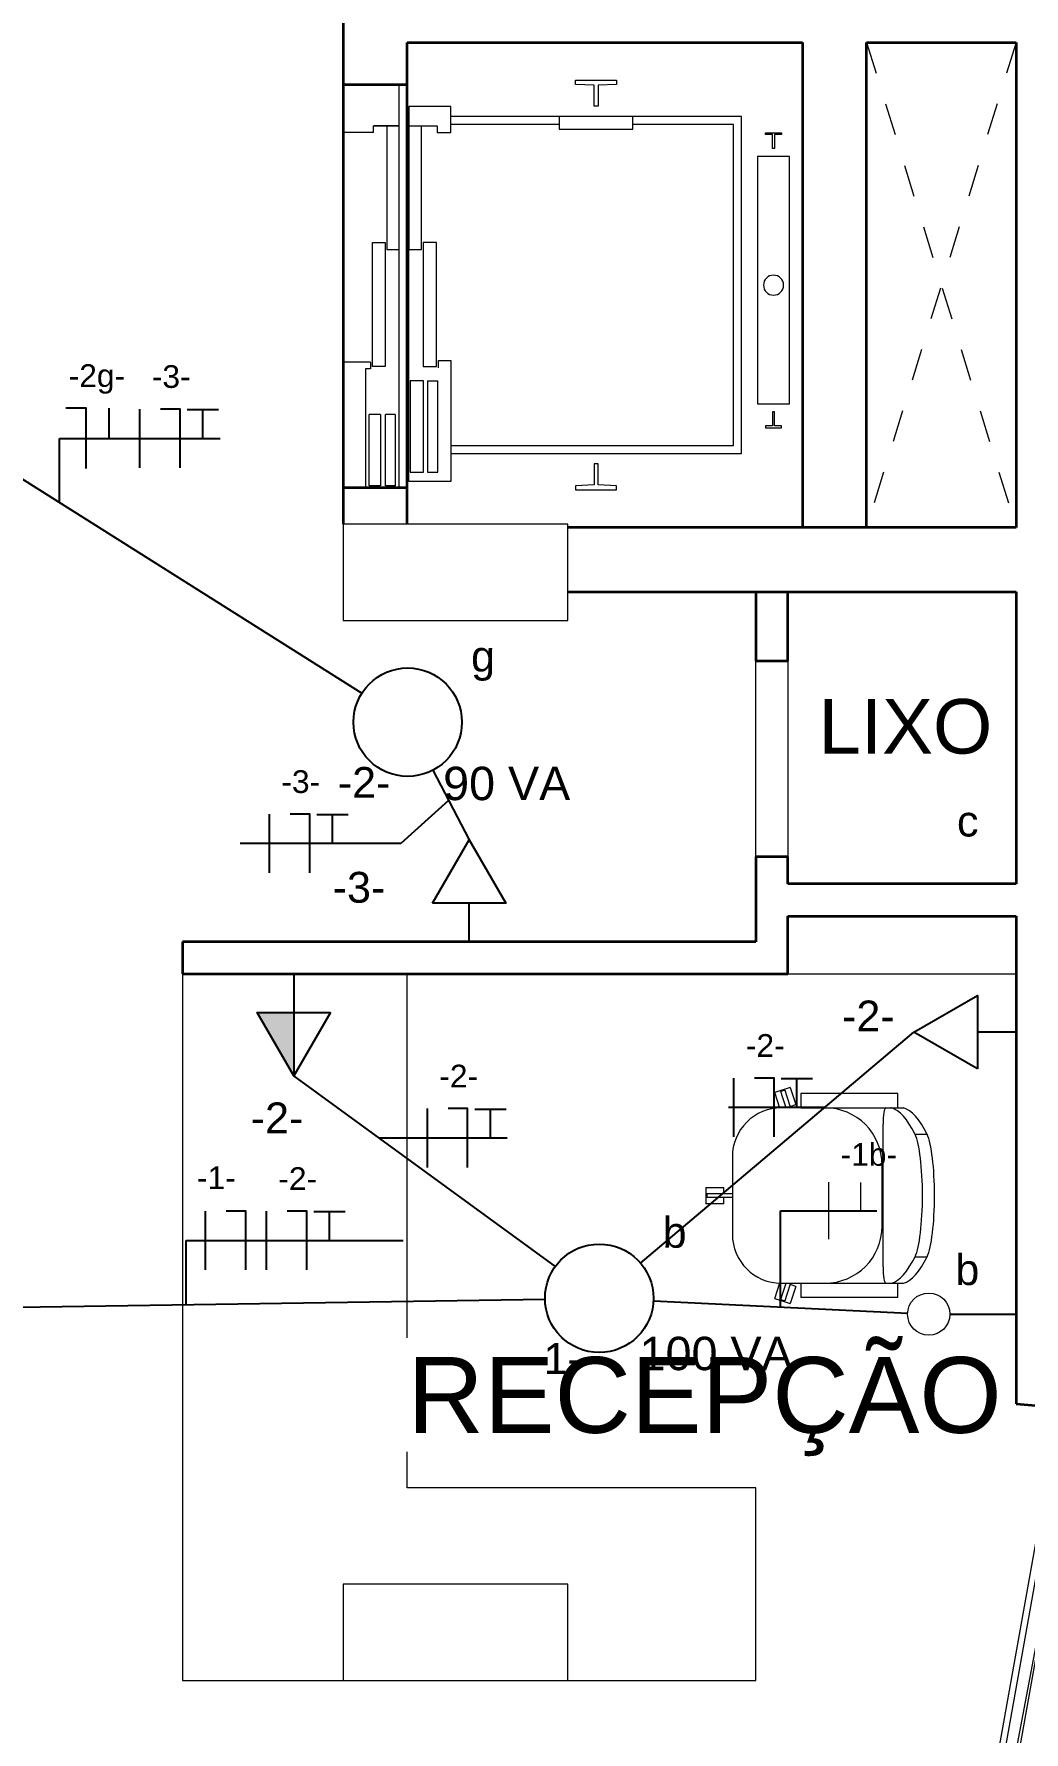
# Model space of a CAD drawing. Header units: metres. Extents: x -182 to 99, y 70 to 117.
# Drawn here: x -81.04 to -77.95, y 83.32 to 88.61 of the extents above; entities that cross this region are included whole.
import ezdxf

# ---------------------------------------------------------------- set-up
doc = ezdxf.new("R2010")
doc.units = ezdxf.units.M
doc.header["$LTSCALE"] = 0.01
doc.linetypes.add('Basculante', pattern=[0.003969, 0.002381, -0.001587])
doc.linetypes.add('TRAZOS2', pattern=[9.525, 6.35, -3.175])
for name, color, linetype, lineweight in [('A-ANNO-TEXT', 2, 'Continuous', 9), ('A-DETL', 5, 'Continuous', 9), ('A-DETL-GENF', 3, 'Basculante', 9), ('A-EQPM', 6, 'Continuous', 9), ('A-FLOR-OTLN', 6, 'Continuous', 13), ('A-FLOR-STRS', 1, 'Continuous', 9), ('A-GENM', 6, 'Continuous', 9), ('A-GLAZ', 6, 'Continuous', 9), ('A-WALL', 2, 'Continuous', 9), ('I-FURN', 6, 'Continuous', 9), ('S-COLS', 6, 'Continuous', 9)]:
    doc.layers.add(name, color=color, linetype=linetype, lineweight=lineweight)
for name, color, linetype in [('FIAÇÃO', 10, 'Continuous'), ('Força', 7, 'Continuous'), ('Iluminação', 7, 'Continuous')]:
    doc.layers.add(name, color=color, linetype=linetype)
doc.styles.add('Arial', font='arial.ttf', dxfattribs={"height": 0.29506})
doc.styles.add('Arial_1', font='arial.ttf', dxfattribs={"height": 0.368825})
doc.styles.add('Arial_2', font='arial.ttf', dxfattribs={"height": 0.258177})
doc.dimstyles.new('Diagonal', dxfattribs={"dimscale": 0.3048, "dimtxt": 0.258177, "dimasz": 1.025262, "dimexe": 0.984252, "dimexo": 0.615157, "dimgap": 0.04101, "dimtad": 1, "dimrnd": 0.01, "dimzin": 0, "dimdsep": 46, "dimtxsty": 'Arial_2', "dimblk1": 'OBLIQUE', "dimblk2": 'OBLIQUE', "dimsah": 1, "dimcen": 0.09, "dimse1": 1, "dimse2": 1, "dimazin": 0, "dimtfac": 1, "dimtix": 1, "dimtmove": 0, "dimatfit": 3, "dimfxl": 1, "dimtvp": 1, "dimtfill": 1, "dimtolj": 1, "dimtzin": 0, "dimarcsym": 2})

# ---------------------------------------------------------------- blocks, each defined once
blk = doc.blocks.new('Siège - 01 - Siège - 01-155941-Planta Baja')
at = {"layer": 'I-FURN'}
for p, q in [((0.1664, 0.3646), (0.1156, 0.3646)), ((0.1156, 0.3082), (0.1156, 0.3646)), ((0.1473, 0.3618), (0.1346, 0.3618)), ((0.1346, 0.3409), (0.1346, 0.3618)), ((0.1346, 0.2819), (0.1346, 0.3409)), ((0.1473, 0.3618), (0.1473, 0.3409)), ((0.1473, 0.3409), (0.1473, 0.2819)), ((0.1664, 0.3646), (0.1664, 0.3082)), ((0.2616, 0.2819), (0.0203, 0.2819)), ((0.1156, 0.3082), (0.1346, 0.3082)), ((0.1473, 0.3082), (0.1664, 0.3082)), ((-0.1799, 0.1499), (-0.1956, 0.1016)), ((-0.1832, 0.1309), (-0.1871, 0.1189)), ((-0.1671, 0.1124), (-0.1871, 0.1189)), ((-0.1832, 0.1309), (-0.1632, 0.1245)), ((-0.1799, 0.1499), (-0.131, 0.134)), ((-0.1321, 0.101), (-0.1671, 0.1124)), ((-0.1632, 0.1245), (-0.1321, 0.1143)), ((-0.1321, 0.1295), (-0.1321, 0.0684)), ((0.4129, 0.134), (0.4619, 0.1499)), ((0.414, 0.0684), (0.414, 0.1295)), ((0.414, 0.1143), (0.4452, 0.1245)), ((0.4491, 0.1124), (0.414, 0.101)), ((0.4452, 0.1245), (0.4651, 0.1309)), ((0.4691, 0.1189), (0.4491, 0.1124)), ((0.4776, 0.1016), (0.4619, 0.1499)), ((0.4691, 0.1189), (0.4651, 0.1309)), ((-0.142, 0.0842), (-0.1956, 0.1016)), ((-0.1321, 0.0684), (-0.1765, 0.0684)), ((-0.1765, 0.0189), (-0.1765, 0.0684)), ((-0.142, 0.0842), (-0.1361, 0.1023)), ((-0.1321, 0.0684), (-0.1321, 0.0189)), ((0.4585, 0.0684), (0.414, 0.0684)), ((0.414, 0.0684), (0.414, 0.0189)), ((0.4181, 0.1023), (0.424, 0.0842)), ((0.4776, 0.1016), (0.424, 0.0842)), ((0.4585, 0.0189), (0.4585, 0.0684)), ((-0.1765, -0.1843), (-0.1765, 0.0189)), ((-0.1321, 0.0189), (-0.1321, -0.1843)), ((0.414, 0.0189), (0.414, -0.1843)), ((0.4585, -0.1843), (0.4585, 0.0189)), ((-0.1765, -0.2337), (-0.1765, -0.1843)), ((-0.1321, -0.1843), (-0.1321, -0.2122)), ((0.3632, -0.187), (-0.0813, -0.187)), ((0.0457, -0.1843), (0.2362, -0.1843)), ((0.414, -0.1843), (0.414, -0.2122)), ((0.4585, -0.2337), (0.4585, -0.1843)), ((-0.1765, -0.2337), (-0.1321, -0.2337)), ((-0.1321, -0.2117), (-0.1321, -0.2135)), ((-0.1321, -0.2135), (-0.1321, -0.251)), ((0.414, -0.2135), (0.414, -0.2117)), ((0.414, -0.2135), (0.414, -0.251)), ((0.414, -0.2337), (0.4585, -0.2337)), ((-0.0495, -0.2869), (-0.0495, -0.3244)), ((0.3315, -0.2869), (0.3315, -0.3244))]:
    blk.add_line(p, q, dxfattribs=at)
for centre, radius, start, end in [((0.0203, 0.1295), 0.1524, 90, 180), ((0.2616, 0.1295), 0.1524, 360, 90), ((0.0457, -0.0065), 0.1778, 180, 270), ((0.2362, -0.0065), 0.1778, 270, 360)]:
    blk.add_arc(centre, radius, start, end, dxfattribs=at)
for centre, major_axis, start_param, end_param in [((-0.0813, -0.1959), (-0.0508, 0), 4.712389, 6.283185), ((0.3632, -0.1959), (0.0508, 0), 0, 1.570796), ((1.3899, -0.2), (1.524, 0), 3.192802, 3.476251), ((1.3899, -0.2375), (1.524, 0), 3.192802, 3.476251), ((-1.108, -0.2), (1.524, 0), 5.948527, 6.231976), ((-1.108, -0.2375), (1.524, 0), 5.948527, 6.231976), ((0.141, -0.2746), (0.2032, 0), 3.497014, 5.927764), ((0.141, -0.3121), (0.2032, 0), 3.497014, 5.927764)]:
    blk.add_ellipse(centre, major_axis=major_axis, ratio=0.173648, start_param=start_param, end_param=end_param, dxfattribs=at)
blk = doc.blocks.new('M_Hueco con cubrejuntas - 0610 x 0610 mm-378783-Planta Baja')
at = {"layer": 'A-GENM'}
for p, q in [((-0.3132, -0.05), (-0.3132, 0.05)), ((-0.3132, 0.05), (0.2968, 0.05)), ((0.2968, 0.05), (0.2968, -0.05)), ((0.2968, -0.05), (-0.3132, -0.05))]:
    blk.add_line(p, q, dxfattribs=at)
blk = doc.blocks.new('Pilar rectangular hormigón - 300 x 700 mm-506285-Planta Baja')
at = {"layer": 'S-COLS'}
for p, q in [((0.15, 0.35), (-0.15, 0.35)), ((-0.15, 0.35), (-0.15, -0.35)), ((0.15, -0.35), (0.15, 0.35)), ((-0.15, -0.35), (0.15, -0.35))]:
    blk.add_line(p, q, dxfattribs=at)
blk = doc.blocks.new('Panel de sistema - Acristalado 3-523199-Planta Baja')
at = {"layer": 'A-GLAZ'}
for p, q in [((0.6952, 0.01), (-0.6952, 0.01)), ((-0.6952, 0.01), (-0.6952, -0.01)), ((0.6952, -0.01), (0.6952, 0.01)), ((-0.6952, -0.01), (0.6952, -0.01))]:
    blk.add_line(p, q, dxfattribs=at)
blk = doc.blocks.new('M_Ascensor eléctrico-4 personas basado en muro - Tipo 1-551923-Planta Alta')
at = {"layer": 'A-DETL-GENF', "linetype": 'Continuous'}
for p, q in [((-0.513, -0.624), (-0.513, -0.751)), ((-0.5, -0.624), (-0.513, -0.624)), ((-0.4971, -0.6813), (-0.5, -0.624)), ((0.7471, -0.6813), (0.75, -0.624)), ((0.75, -0.624), (0.763, -0.624)), ((0.763, -0.624), (0.763, -0.751)), ((-0.432, -0.6813), (-0.4971, -0.6813)), ((-0.432, -0.6938), (-0.432, -0.6813)), ((0.682, -0.6938), (0.682, -0.6813)), ((0.682, -0.6813), (0.7471, -0.6813)), ((-0.5, -0.751), (-0.497, -0.6938)), ((-0.497, -0.6938), (-0.432, -0.6938)), ((0.747, -0.6938), (0.682, -0.6938)), ((0.75, -0.751), (0.747, -0.6938)), ((-0.513, -0.751), (-0.5, -0.751)), ((0.763, -0.751), (0.75, -0.751))]:
    blk.add_line(p, q, dxfattribs=at)
at = {"layer": 'A-EQPM'}
for p, q in [((-0.505, 0.1), (-0.115, 0.1)), ((-0.115, 0.0145), (-0.115, 0.1)), ((-0.115, 0.1), (0.6, 0.1)), ((0.6, 0.005), (0.6, 0.1)), ((0.75, 0.1), (0.6, 0.1)), ((-0.1358, 0.03), (-0.505, 0.03)), ((-0.505, 0.03), (-0.505, -0.075)), ((-0.5001, 0.0185), (-0.2781, 0.0185)), ((-0.5001, -0.0165), (-0.5001, 0.0185)), ((-0.2781, -0.0165), (-0.2781, 0.0185)), ((-0.1358, 0.0145), (-0.1358, 0.03)), ((-0.115, 0.0145), (-0.1358, 0.0145)), ((-0.1286, -0.0306), (-0.1286, 0.0084)), ((-0.1286, 0.0084), (0.2574, 0.0084)), ((0.2574, 0.0084), (0.2574, -0.0306)), ((0.6, 0.005), (0.6212, 0.005)), ((0.6212, 0.005), (0.6212, -0.075)), ((0.6212, 0.005), (0.6212, -0.075)), ((0.6212, -0.075), (0.6212, 0.005)), ((-0.2781, -0.0165), (-0.5001, -0.0165)), ((-0.5001, -0.032), (-0.2781, -0.032)), ((-0.5001, -0.062), (-0.5001, -0.032)), ((-0.2781, -0.062), (-0.2781, -0.032)), ((0.2574, -0.0306), (-0.1286, -0.0306)), ((0.2352, -0.036), (0.2352, -0.075)), ((0.6212, -0.036), (0.2352, -0.036)), ((-0.505, -0.075), (0.2352, -0.075)), ((-0.2781, -0.062), (-0.5001, -0.062)), ((-0.4865, -0.235), (-0.4865, -0.105)), ((-0.4865, -0.105), (0.2352, -0.105)), ((0.2352, -0.075), (0.6212, -0.075)), ((0.2352, -0.105), (0.2352, -0.144)), ((0.6212, -0.105), (0.2352, -0.105)), ((0.6212, -0.075), (0.75, -0.075)), ((0.681, -0.105), (0.6212, -0.105)), ((0.6212, -0.105), (0.6212, -0.1927)), ((0.681, -0.235), (0.681, -0.105)), ((-0.4581, -0.109), (-0.4581, -0.15)), ((-0.1734, -0.109), (-0.4581, -0.109)), ((-0.4581, -0.15), (-0.1734, -0.15)), ((-0.1734, -0.15), (-0.1734, -0.109)), ((-0.1286, -0.1494), (-0.1286, -0.191)), ((0.2574, -0.1494), (-0.1286, -0.1494)), ((0.2352, -0.144), (0.6212, -0.144)), ((0.2574, -0.191), (0.2574, -0.1494)), ((-0.4581, -0.1625), (-0.4581, -0.1945)), ((-0.1734, -0.1625), (-0.4581, -0.1625)), ((-0.4581, -0.1945), (-0.1734, -0.1945)), ((-0.1734, -0.1625), (-0.1734, -0.1945)), ((-0.1331, -0.197), (-0.1103, -0.197)), ((-0.1286, -0.191), (0.2574, -0.191)), ((-0.1103, -0.197), (-0.1103, -0.235)), ((0.6, -0.1927), (0.6, -0.235)), ((0.6212, -0.1927), (0.6, -0.1927)), ((-0.1103, -0.235), (-0.4865, -0.235)), ((-0.4, -0.235), (-0.4, -1.14)), ((-0.375, -0.235), (-0.375, -1.115)), ((0.6, -0.235), (0.681, -0.235)), ((0.625, -0.5725), (0.625, -0.235)), ((0.65, -1.14), (0.65, -0.235)), ((0.6102, -0.5725), (0.6102, -0.8025)), ((0.65, -0.5725), (0.6102, -0.5725)), ((0.6102, -0.8025), (0.65, -0.8025)), ((0.625, -1.115), (0.625, -0.8025)), ((-0.4, -1.14), (0.65, -1.14)), ((-0.375, -1.115), (0.625, -1.115)), ((-0.3197, -1.215), (-0.3197, -1.265)), ((-0.3137, -1.215), (-0.3197, -1.215)), ((-0.3137, -1.237), (-0.3137, -1.215)), ((-0.2452, -1.19), (-0.2452, -1.29)), ((0.5248, -1.19), (-0.2452, -1.19)), ((0.5248, -1.29), (0.5248, -1.19)), ((0.5933, -1.215), (0.5993, -1.215)), ((0.5933, -1.237), (0.5933, -1.215)), ((0.5993, -1.215), (0.5993, -1.265)), ((-0.3197, -1.265), (-0.3137, -1.265)), ((-0.2702, -1.237), (-0.3137, -1.237)), ((-0.3137, -1.243), (-0.2702, -1.243)), ((-0.3137, -1.265), (-0.3137, -1.243)), ((-0.2702, -1.243), (-0.2702, -1.237)), ((0.5498, -1.237), (0.5933, -1.237)), ((0.5498, -1.243), (0.5498, -1.237)), ((0.5933, -1.243), (0.5498, -1.243)), ((0.5933, -1.265), (0.5933, -1.243)), ((0.5993, -1.265), (0.5933, -1.265)), ((-0.2452, -1.29), (0.5248, -1.29))]:
    blk.add_line(p, q, dxfattribs=at)
for start, end in [(360, 180), (180, 360)]:
    blk.add_arc((0.1247, -1.24), 0.0312, start, end, dxfattribs=at)
blk = doc.blocks.new('_Oblique')
at = {"color": 0, "linetype": 'ByBlock', "lineweight": -2}
blk.add_line((-0.5, -0.5), (0.5, 0.5), dxfattribs=at)
blk = doc.blocks.new('*D285')
at = {"color": 0, "lineweight": -2, "transparency": 16777216}
blk.add_line((-85.3728, 75.3242), (-78.5981, 75.3242), dxfattribs=at)
at = {"layer": 'Defpoints', "color": 0, "transparency": 16777216}
for p in [(-85.3728, 83.5956), (-78.5981, 76.3242), (-78.5981, 75.3242)]:
    blk.add_point(p, dxfattribs=at)
at = {"color": 0, "lineweight": -2, "transparency": 16777216, "xscale": 0.3124999999999999, "yscale": 0.3124999999999999, "zscale": 0.3124999999999999, "rotation": 180}
blk.add_blockref('_Oblique', (-85.3728, 75.3242), dxfattribs=at)
at = {"color": 0, "lineweight": -2, "transparency": 16777216, "xscale": 0.3124999999999999, "yscale": 0.3124999999999999, "zscale": 0.3124999999999999}
blk.add_blockref('_Oblique', (-78.5981, 75.3242), dxfattribs=at)
at = {"color": 0, "transparency": 16777216, "insert": (-81.9855, 75.4686), "char_height": 0.25818, "attachment_point": 5, "style": 'Arial_2', "bg_fill": 3, "box_fill_scale": 1.1, "bg_fill_color": 256, "bg_fill_true_color": 13158600, "bg_fill_transparency": 0}
blk.add_mtext('\\A1;6.77', dxfattribs=at)
blk = doc.blocks.new('*D613')
at = {"color": 0, "lineweight": -2, "transparency": 16777216}
blk.add_line((-67.2407, 88.7856), (-67.2407, 88.5856), dxfattribs=at)
at = {"layer": 'Defpoints', "color": 0, "transparency": 16777216}
for p in [(-77.9279, 88.7856), (-77.9779, 88.5856), (-67.2407, 88.5856)]:
    blk.add_point(p, dxfattribs=at)
at = {"color": 0, "lineweight": -2, "transparency": 16777216, "xscale": 0.3124999999999999, "yscale": 0.3124999999999999, "zscale": 0.3124999999999999}
for p, rotation in [((-67.2407, 88.7856), 90), ((-67.2407, 88.5856), 270)]:
    blk.add_blockref('_Oblique', p, dxfattribs=dict(at, rotation=rotation))
at = {"color": 0, "transparency": 16777216, "insert": (-67.8238, 88.6856), "char_height": 0.25818, "attachment_point": 5, "rotation": 90, "style": 'Arial_2', "bg_fill": 3, "box_fill_scale": 1.1, "bg_fill_color": 256, "bg_fill_true_color": 13158600, "bg_fill_transparency": 0}
blk.add_mtext('\\A1;0.20', dxfattribs=at)
blk = doc.blocks.new('*D614')
at = {"color": 0, "lineweight": -2, "transparency": 16777216}
blk.add_line((-67.2407, 88.5856), (-67.2407, 87.0756), dxfattribs=at)
at = {"layer": 'Defpoints', "color": 0, "transparency": 16777216}
for p in [(-77.9779, 88.5856), (-77.9779, 87.0756), (-67.2407, 87.0756)]:
    blk.add_point(p, dxfattribs=at)
at = {"color": 0, "lineweight": -2, "transparency": 16777216, "xscale": 0.3124999999999999, "yscale": 0.3124999999999999, "zscale": 0.3124999999999999}
for p, rotation in [((-67.2407, 88.5856), 90), ((-67.2407, 87.0756), 270)]:
    blk.add_blockref('_Oblique', p, dxfattribs=dict(at, rotation=rotation))
at = {"color": 0, "transparency": 16777216, "insert": (-67.385, 87.8306), "char_height": 0.25818, "attachment_point": 5, "rotation": 90, "style": 'Arial_2', "bg_fill": 3, "box_fill_scale": 1.1, "bg_fill_color": 256, "bg_fill_true_color": 13158600, "bg_fill_transparency": 0}
blk.add_mtext('\\A1;1.51', dxfattribs=at)
blk = doc.blocks.new('*D615')
at = {"color": 0, "lineweight": -2, "transparency": 16777216}
for p, q in [((-67.2407, 87.0756), (-67.2407, 87.3881)), ((-67.2407, 87.0756), (-67.2407, 86.8756)), ((-67.2407, 86.8756), (-67.2407, 86.5631))]:
    blk.add_line(p, q, dxfattribs=at)
at = {"layer": 'Defpoints', "color": 0, "transparency": 16777216}
for p in [(-77.9779, 87.0756), (-77.9779, 86.8756)]:
    blk.add_point(p, dxfattribs=at)
at = {"color": 0, "lineweight": -2, "transparency": 16777216, "xscale": 0.3124999999999999, "yscale": 0.3124999999999999, "zscale": 0.3124999999999999}
for p, rotation in [((-67.2407, 87.0756), 270), ((-67.2407, 86.8756), 90)]:
    blk.add_blockref('_Oblique', p, dxfattribs=dict(at, rotation=rotation))
at = {"color": 0, "transparency": 16777216, "insert": (-67.385, 86.9756), "char_height": 0.25818, "attachment_point": 5, "rotation": 90, "style": 'Arial_2', "bg_fill": 3, "box_fill_scale": 1.1, "bg_fill_color": 256, "bg_fill_true_color": 13158600, "bg_fill_transparency": 0}
blk.add_mtext('\\A1;0.20', dxfattribs=at)
at = {"layer": 'Defpoints', "color": 0, "transparency": 16777216}
blk.add_point((-67.2407, 86.8756), dxfattribs=at)
blk = doc.blocks.new('*D616')
at = {"color": 0, "lineweight": -2, "transparency": 16777216}
blk.add_line((-67.2407, 86.8756), (-67.2407, 85.9656), dxfattribs=at)
at = {"layer": 'Defpoints', "color": 0, "transparency": 16777216}
for p in [(-77.9779, 86.8756), (-77.9779, 85.9656), (-67.2407, 85.9656)]:
    blk.add_point(p, dxfattribs=at)
at = {"color": 0, "lineweight": -2, "transparency": 16777216, "xscale": 0.3124999999999999, "yscale": 0.3124999999999999, "zscale": 0.3124999999999999}
for p, rotation in [((-67.2407, 86.8756), 90), ((-67.2407, 85.9656), 270)]:
    blk.add_blockref('_Oblique', p, dxfattribs=dict(at, rotation=rotation))
at = {"color": 0, "transparency": 16777216, "insert": (-67.7069, 86.4206), "char_height": 0.25818, "attachment_point": 5, "rotation": 90, "style": 'Arial_2', "bg_fill": 3, "box_fill_scale": 1.1, "bg_fill_color": 256, "bg_fill_true_color": 13158600, "bg_fill_transparency": 0}
blk.add_mtext('\\A1;0.91', dxfattribs=at)
blk = doc.blocks.new('*D617')
at = {"color": 0, "lineweight": -2, "transparency": 16777216}
for p, q in [((-67.2407, 85.9656), (-67.2407, 86.2781)), ((-67.2407, 85.9656), (-67.2407, 85.8656)), ((-67.2407, 85.8656), (-67.2407, 85.5531))]:
    blk.add_line(p, q, dxfattribs=at)
at = {"layer": 'Defpoints', "color": 0, "transparency": 16777216}
for p in [(-77.9779, 85.9656), (-77.9779, 85.8656)]:
    blk.add_point(p, dxfattribs=at)
at = {"color": 0, "lineweight": -2, "transparency": 16777216, "xscale": 0.3124999999999999, "yscale": 0.3124999999999999, "zscale": 0.3124999999999999}
for p, rotation in [((-67.2407, 85.9656), 270), ((-67.2407, 85.8656), 90)]:
    blk.add_blockref('_Oblique', p, dxfattribs=dict(at, rotation=rotation))
at = {"color": 0, "transparency": 16777216, "insert": (-67.385, 85.9156), "char_height": 0.25818, "attachment_point": 5, "rotation": 90, "style": 'Arial_2', "bg_fill": 3, "box_fill_scale": 1.1, "bg_fill_color": 256, "bg_fill_true_color": 13158600, "bg_fill_transparency": 0}
blk.add_mtext('\\A1;0.10', dxfattribs=at)
at = {"layer": 'Defpoints', "color": 0, "transparency": 16777216}
blk.add_point((-67.2407, 85.8656), dxfattribs=at)
blk = doc.blocks.new('*D618')
at = {"color": 0, "lineweight": -2, "transparency": 16777216}
blk.add_line((-67.2407, 85.8656), (-67.2407, 84.3472), dxfattribs=at)
at = {"layer": 'Defpoints', "color": 0, "transparency": 16777216}
for p in [(-77.9779, 85.8656), (-77.9779, 84.3472), (-67.2407, 84.3472)]:
    blk.add_point(p, dxfattribs=at)
at = {"color": 0, "lineweight": -2, "transparency": 16777216, "xscale": 0.3124999999999999, "yscale": 0.3124999999999999, "zscale": 0.3124999999999999}
for p, rotation in [((-67.2407, 85.8656), 90), ((-67.2407, 84.3472), 270)]:
    blk.add_blockref('_Oblique', p, dxfattribs=dict(at, rotation=rotation))
at = {"color": 0, "transparency": 16777216, "insert": (-67.385, 85.1064), "char_height": 0.25818, "attachment_point": 5, "rotation": 90, "style": 'Arial_2', "bg_fill": 3, "box_fill_scale": 1.1, "bg_fill_color": 256, "bg_fill_true_color": 13158600, "bg_fill_transparency": 0}
blk.add_mtext('\\A1;1.52', dxfattribs=at)
blk = doc.blocks.new('*D712')
at = {"color": 0, "lineweight": -2, "transparency": 16777216}
blk.add_line((-73.166, 83.5042), (-73.9384, 79.2014), dxfattribs=at)
at = {"layer": 'Defpoints', "color": 0, "transparency": 16777216}
for p in [(-77.4571, 84.2745), (-78.2295, 79.9717), (-73.9384, 79.2014)]:
    blk.add_point(p, dxfattribs=at)
at = {"color": 0, "lineweight": -2, "transparency": 16777216, "xscale": 0.3124999999999999, "yscale": 0.3124999999999999, "zscale": 0.3124999999999999}
for p, rotation in [((-73.166, 83.5042), 79.82316888748488), ((-73.9384, 79.2014), 259.8231688874849)]:
    blk.add_blockref('_Oblique', p, dxfattribs=dict(at, rotation=rotation))
at = {"color": 0, "transparency": 16777216, "insert": (-73.6944, 81.3783), "char_height": 0.25818, "attachment_point": 5, "rotation": 79.8232, "style": 'Arial_2', "bg_fill": 3, "box_fill_scale": 1.1, "bg_fill_color": 256, "bg_fill_true_color": 13158600, "bg_fill_transparency": 0}
blk.add_mtext('\\A1;4.37', dxfattribs=at)
blk = doc.blocks.new('*D716')
at = {"color": 0, "lineweight": -2, "transparency": 16777216}
blk.add_line((-65.2407, 84.3295), (-65.2407, 79.9855), dxfattribs=at)
at = {"layer": 'Defpoints', "color": 0, "transparency": 16777216}
for p in [(-77.7779, 84.3295), (-78.5535, 79.9855), (-65.2407, 79.9855)]:
    blk.add_point(p, dxfattribs=at)
at = {"color": 0, "lineweight": -2, "transparency": 16777216, "xscale": 0.3124999999999999, "yscale": 0.3124999999999999, "zscale": 0.3124999999999999}
for p, rotation in [((-65.2407, 84.3295), 90), ((-65.2407, 79.9855), 270)]:
    blk.add_blockref('_Oblique', p, dxfattribs=dict(at, rotation=rotation))
at = {"color": 0, "transparency": 16777216, "insert": (-65.3851, 82.1575), "char_height": 0.25818, "attachment_point": 5, "rotation": 90, "style": 'Arial_2', "bg_fill": 3, "box_fill_scale": 1.1, "bg_fill_color": 256, "bg_fill_true_color": 13158600, "bg_fill_transparency": 0}
blk.add_mtext('\\A1;4.34', dxfattribs=at)
blk = doc.blocks.new('F-N')
at = {"layer": 'FIAÇÃO'}
blk.add_line((2561.97, 1254.62), (2561.97, 1275.44), dxfattribs=at)
at = {"layer": 'FIAÇÃO', "color": 5}
blk.add_lwpolyline([(2576.26, 1254.62), (2576.26, 1275.44), (2569.32, 1275.44)], dxfattribs=at)
blk = doc.blocks.new('RN')
at = {"layer": 'FIAÇÃO', "color": 18, "true_color": 0x000000}
blk.add_line((2653.24, 1365.51), (2653.24, 1375.92), dxfattribs=at)
at = {"layer": 'FIAÇÃO', "color": 5}
blk.add_lwpolyline([(2645.19, 1355.09), (2645.19, 1375.92), (2638.25, 1375.92)], dxfattribs=at)
blk = doc.blocks.new('F-N-T')
at = {"layer": 'FIAÇÃO', "color": 1}
blk.add_line((2561.97, 1284.08), (2561.97, 1304.9), dxfattribs=at)
at = {"layer": 'FIAÇÃO', "color": 3}
blk.add_line((2584.31, 1294.33), (2584.31, 1304.75), dxfattribs=at)
at = {"layer": 'FIAÇÃO', "color": 5}
blk.add_lwpolyline([(2576.26, 1284.08), (2576.26, 1304.9), (2569.32, 1304.9)], dxfattribs=at)
at = {"layer": 'FIAÇÃO', "color": 3}
blk.add_lwpolyline([(2578.75, 1304.75), (2584.31, 1304.75), (2589.86, 1304.75)], dxfattribs=at)

msp = doc.modelspace()

# ---------------------------------------------------------------- hatches: boundary and pattern name
at = {"layer": 'Iluminação', "ltscale": 0.5}
h = msp.add_hatch(dxfattribs=at)
h.set_pattern_fill('ANGLE', color=256)
h.set_pattern_definition([(0, (0, 0), (0, 6.985), [5.08, -1.905]), (90, (0, 0), (-6.985, 4e-16), [5.08, -1.905])])
h.paths.add_polyline_path([(-82.7194, 86.7673, 1), (-82.5878, 86.7673, 1)])
h.paths.add_polyline_path([(-81.0079, 94.4285, 1), (-80.8763, 94.4285, 1)])
h.paths.add_polyline_path([(-81.782, 98.3448, 1), (-81.9136, 98.3448, 1)])
at = {"layer": 'Iluminação'}
msp.add_hatch(color=256, dxfattribs=at).paths.add_polyline_path([(-80.2257, 85.368), (-80.2257, 85.5657), (-80.3399, 85.5657)])

# ---------------------------------------------------------------- linework, layer by layer
at = {"layer": 'A-DETL'}
msp.add_line((-78.6879, 85.6856), (-77.9779, 85.6856), dxfattribs=at)
at = {"layer": 'A-FLOR-OTLN', "color": 5, "linetype": 'TRAZOS2'}
for p, q in [((-78.4429, 88.5856), (-77.9779, 87.0756)), ((-77.9779, 88.5856), (-78.4429, 87.0756))]:
    msp.add_line(p, q, dxfattribs=at)
at = {"layer": 'A-FLOR-OTLN'}
for p, q in [((-79.8728, 87.2006), (-79.8728, 88.4556)), ((-80.5728, 85.6856), (-80.5728, 83.4856)), ((-79.8728, 84.0856), (-79.8728, 85.6856)), ((-78.5535, 79.9855), (-77.7779, 84.3295)), ((-78.7879, 84.0856), (-79.8728, 84.0856)), ((-78.7879, 83.4856), (-78.7879, 84.0856)), ((-80.5728, 83.4856), (-80.0728, 83.4856)), ((-79.3728, 83.4856), (-78.7879, 83.4856))]:
    msp.add_line(p, q, dxfattribs=at)
at = {"layer": 'A-FLOR-STRS', "color": 1}
msp.add_line((-77.7779, 84.3295), (-78.0453, 82.9135), dxfattribs=at)
at = {"layer": 'A-WALL', "color": 7, "lineweight": 35}
for p, q in [((-80.0728, 88.7856), (-80.0728, 87.0856)), ((-79.8728, 88.5856), (-78.6429, 88.5856)), ((-79.8728, 87.0856), (-79.8728, 88.5856)), ((-78.6429, 88.5856), (-78.6429, 87.0756)), ((-78.4429, 88.5856), (-77.9779, 88.5856)), ((-78.4429, 87.0756), (-78.4429, 88.5856)), ((-77.9779, 88.5856), (-77.9779, 87.0756)), ((-80.0728, 88.4556), (-79.8728, 88.4556)), ((-80.0728, 87.2006), (-79.8728, 87.2006)), ((-77.9779, 87.0756), (-79.3728, 87.0756)), ((-79.3728, 86.8756), (-77.9779, 86.8756)), ((-78.7879, 86.8756), (-78.7879, 86.6606)), ((-78.6879, 86.6606), (-78.6879, 86.8756)), ((-77.9779, 86.8756), (-77.9779, 85.9656)), ((-78.7879, 86.6606), (-78.6879, 86.6606)), ((-78.7879, 86.0506), (-78.7879, 85.7856)), ((-78.6879, 86.0506), (-78.7879, 86.0506)), ((-78.6879, 85.9656), (-78.6879, 86.0506)), ((-77.9779, 85.9656), (-78.6879, 85.9656)), ((-78.6879, 85.8656), (-77.9779, 85.8656)), ((-78.6879, 85.6856), (-78.6879, 85.8656)), ((-77.9779, 85.8656), (-77.9779, 84.3472)), ((-80.5728, 85.7856), (-80.5728, 85.6856)), ((-78.7879, 85.7856), (-80.5728, 85.7856)), ((-78.7879, 85.7856), (-78.9624, 85.7856)), ((-80.5728, 85.6856), (-78.6879, 85.6856)), ((-77.9779, 84.3472), (-77.7779, 84.3295))]:
    msp.add_line(p, q, dxfattribs=at)
at = {"layer": 'A-WALL', "color": 7}
for p, q in [((-78.7879, 86.0506), (-78.7879, 86.6606)), ((-78.6879, 86.6606), (-78.6879, 86.0506))]:
    msp.add_line(p, q, dxfattribs=at)
at = {"layer": 'FIAÇÃO', "lineweight": 20}
msp.add_line((-78.561, 84.86), (-78.561, 85.0369), dxfattribs=at)
at = {"layer": 'FIAÇÃO', "color": 18, "lineweight": 20, "true_color": 0x000000}
msp.add_line((-78.461, 84.9472), (-78.461, 85.0357), dxfattribs=at)
at = {"layer": 'Força', "color": 0, "ltscale": 0.5}
for p, q in [((-79.7935, 86.3198), (-79.6804, 86.1032)), ((-79.7441, 86.2252), (-79.8931, 86.0917)), ((-79.8931, 86.0917), (-80.3931, 86.0917)), ((-79.1466, 84.7846), (-78.2956, 85.5046)), ((-79.4118, 84.775), (-80.2257, 85.368)), ((-78.5728, 85.2701), (-78.8728, 85.2701)), ((-79.9605, 85.1748), (-79.6605, 85.1748)), ((-79.6605, 85.1748), (-79.5616, 85.1748)), ((-80.0616, 84.8556), (-79.8854, 84.8556))]:
    msp.add_line(p, q, dxfattribs=at)
at = {"layer": 'Iluminação', "color": 0, "ltscale": 0.5}
for p, q in [((-81.8964, 87.7468), (-80.0144, 86.5594)), ((-80.9554, 87.1531), (-80.9554, 87.3531)), ((-80.9554, 87.3531), (-80.4554, 87.3531)), ((-78.711, 84.6484), (-78.711, 84.9484)), ((-78.711, 84.9484), (-78.411, 84.9484)), ((-80.5616, 84.6556), (-80.5616, 84.8556)), ((-80.5616, 84.8556), (-80.0616, 84.8556)), ((-81.6791, 84.6382), (-79.4441, 84.673)), ((-79.1068, 84.6675), (-78.3151, 84.6294))]:
    msp.add_line(p, q, dxfattribs=at)
at = {"layer": 'Iluminação'}
for p, q in [((-79.6804, 85.7856), (-79.6804, 85.9055)), ((-80.2257, 85.6856), (-80.2257, 85.5657)), ((-80.2257, 85.5657), (-80.2257, 85.368))]:
    msp.add_line(p, q, dxfattribs=at)
for points in [[(-79.7946, 85.9055), (-79.6804, 86.1032), (-79.5662, 85.9055)], [(-78.0978, 85.3904), (-78.2956, 85.5046), (-78.0978, 85.6188)], [(-80.1115, 85.5657), (-80.2257, 85.368), (-80.3399, 85.5657)]]:
    msp.add_lwpolyline(points, close=True, dxfattribs=at)
msp.add_circle((-79.8717, 86.4694), 0.1688, dxfattribs=at)

# ---------------------------------------------------------------- block references
at = {"layer": 'A-EQPM', "rotation": 89.9999999999999}
msp.add_blockref('M_Ascensor eléctrico-4 personas basado en muro - Tipo 1-551923-Planta Alta', (-79.9728, 87.7056), dxfattribs=at)
at = {"layer": 'A-GENM', "rotation": 269.9999999999999}
msp.add_blockref('M_Hueco con cubrejuntas - 0610 x 0610 mm-378783-Planta Baja', (-78.7379, 86.3474), dxfattribs=at)
at = {"layer": 'A-GLAZ', "rotation": 79.87747997241938}
msp.add_blockref('Panel de sistema - Acristalado 3-523199-Planta Baja', (-77.9623, 83.6048), dxfattribs=at)
at = {"layer": 'FIAÇÃO', "lineweight": 20, "xscale": 0.008784106945095342, "yscale": 0.008784106945095342, "zscale": 0.008784106945095342}
for name, p in [('F-N-T', (-103.21, 75.9822)), ('F-N-T', (-102.8068, 74.7207)), ('F-N-T', (-101.3607, 73.8991)), ('F-N-T', (-102.3151, 73.8038)), ('F-N', (-103.0058, 73.7434)), ('F-N-T', (-102.8163, 73.4847))]:
    msp.add_blockref(name, p, dxfattribs=at)
at = {"layer": 'I-FURN', "rotation": 89.99999999999861}
msp.add_blockref('Siège - 01 - Siège - 01-155941-Planta Baja', (-78.579, 84.8546), dxfattribs=at)
at = {"layer": 'Iluminação', "xscale": 0.009000000000000001, "yscale": 0.009000000000000001, "zscale": 0.009000000000000001}
msp.add_blockref('RN', (-104.6798, 75.0636), dxfattribs=at)
at = {"layer": 'S-COLS', "rotation": 89.99999999999945}
for p in [(-79.7228, 86.9356), (-79.7228, 83.6356)]:
    msp.add_blockref('Pilar rectangular hormigón - 300 x 700 mm-506285-Planta Baja', p, dxfattribs=at)

# ---------------------------------------------------------------- texts
at = {"layer": 'A-ANNO-TEXT', "color": 7, "insert": (-78.5928, 86.5417), "char_height": 0.17, "width": 0.488454, "attachment_point": 1, "line_spacing_factor": 0.938532, "style": 'Arial_1', "bg_fill": 3, "box_fill_scale": 1.25, "bg_fill_color": 7, "bg_fill_transparency": 0}
msp.add_mtext('LIXO', dxfattribs=at)
at = {"layer": 'FIAÇÃO', "lineweight": 20, "style": 'Arial'}
for s, p in [('-2g-', (-80.927, 87.5132)), ('-3-', (-80.6682, 87.5104)), ('-3-', (-80.2649, 86.249)), ('-2-', (-78.8189, 85.4274)), ('-2-', (-79.7733, 85.3321)), ('-1b-', (-78.5241, 85.0882)), ('-1-', (-80.5278, 85.0157)), ('-2-', (-80.2744, 85.0129))]:
    msp.add_text(s, height=0.07075, dxfattribs=at).set_placement(p)
at = {"layer": 'Iluminação', "lineweight": 20, "style": 'Arial'}
for s, height, p in [('g', 0.0959, (-79.6743, 86.6268)), ('-2-', 0.09589, (-80.0893, 86.2339)), ('c', 0.0959, (-78.1617, 86.1135)), ('-3-', 0.09589, (-80.1051, 85.9074)), ('-2-', 0.09589, (-78.5194, 85.5067)), ('-2-', 0.09589, (-80.3603, 85.1895)), ('b', 0.0959, (-79.078, 84.833)), ('b', 0.0959, (-78.1666, 84.717))]:
    msp.add_text(s, height=height, dxfattribs=at).set_placement(p)
at = {"layer": 'Iluminação', "lineweight": 20, "insert": (-79.5634, 86.2252), "char_height": 0.104025, "width": 0.595396, "attachment_point": 8, "style": 'Arial'}
msp.add_mtext('{\\H0.0275x;\\P\\P}90 VA', dxfattribs=at)

# ---------------------------------------------------------------- next in the draw order: texts
at = {"layer": 'A-ANNO-TEXT', "color": 7, "insert": (-79.8728, 84.4926), "char_height": 0.23605, "width": 1.692188, "attachment_point": 1, "line_spacing_factor": 0.938532, "style": 'Arial_1', "bg_fill": 3, "box_fill_scale": 1.25, "bg_fill_color": 7, "bg_fill_transparency": 0}
msp.add_mtext('RECEPÇÃO', dxfattribs=at)

# ---------------------------------------------------------------- next in the draw order: dimensions: what is measured, and where the dimension line sits
at = {"color": 1}
dim = msp.add_linear_dim(base=(-67.2407, 88.5856), p1=(-77.9279, 88.7856), p2=(-77.9779, 88.5856), angle=90, dimstyle='Diagonal', override={"dimpost": '<>', "dimtmove": 1}, dxfattribs=at)
dim.commit()
dim.dimension.update_dxf_attribs({"geometry": '*D613', "text_midpoint": (-67.6795, 88.6856), "dimtype": 160})
dim = msp.add_linear_dim(base=(-78.5981, 75.3242), p1=(-85.3728, 83.5956), p2=(-78.5981, 76.3242), dimstyle='Diagonal', override={"dimpost": '<>', "dimtmove": 1}, dxfattribs=at)
dim.commit()
dim.dimension.update_dxf_attribs({"geometry": '*D285', "text_midpoint": (-81.9855, 75.4686)})

# ---------------------------------------------------------------- next in the draw order: linework, layer by layer
at = {"layer": 'Iluminação'}
msp.add_circle((-79.2754, 84.6756), 0.1688, dxfattribs=at)
at = {"layer": 'Iluminação', "lineweight": 20}
msp.add_circle((-78.2494, 84.6262), 0.0658, dxfattribs=at)

# ---------------------------------------------------------------- next in the draw order: texts
at = {"layer": 'Iluminação', "lineweight": 20, "style": 'Arial'}
msp.add_text('-1-', height=0.09589, dxfattribs=at).set_placement((-79.493, 84.4402))
at = {"layer": 'Iluminação', "lineweight": 20, "insert": (-78.9113, 84.4502), "char_height": 0.104025, "width": 0.595396, "attachment_point": 8, "style": 'Arial'}
msp.add_mtext('{\\H0.0275x;\\P\\P}100 VA', dxfattribs=at)

# ---------------------------------------------------------------- next in the draw order: dimensions: what is measured, and where the dimension line sits
at = {"color": 1}
dim = msp.add_linear_dim(base=(-67.2407, 87.0756), p1=(-77.9779, 88.5856), p2=(-77.9779, 87.0756), angle=90, dimstyle='Diagonal', override={"dimpost": '<>', "dimtmove": 1}, dxfattribs=at)
dim.commit()
dim.dimension.update_dxf_attribs({"geometry": '*D614', "text_midpoint": (-67.385, 87.8306)})

# ---------------------------------------------------------------- next in the draw order: dimensions: what is measured, and where the dimension line sits
dim = msp.add_linear_dim(base=(-67.2407, 86.8756), p1=(-77.9779, 87.0756), p2=(-77.9779, 86.8756), angle=90, dimstyle='Diagonal', override={"dimpost": '<>', "dimtmove": 1}, dxfattribs=at)
dim.commit()
dim.dimension.update_dxf_attribs({"geometry": '*D615', "text_midpoint": (-67.385, 86.9756)})

# ---------------------------------------------------------------- next in the draw order: dimensions: what is measured, and where the dimension line sits
dim = msp.add_linear_dim(base=(-67.2407, 85.9656), p1=(-77.9779, 86.8756), p2=(-77.9779, 85.9656), angle=90, dimstyle='Diagonal', override={"dimpost": '<>', "dimtmove": 1}, dxfattribs=at)
dim.commit()
dim.dimension.update_dxf_attribs({"geometry": '*D616', "text_midpoint": (-67.5626, 86.4206), "dimtype": 160})

# ---------------------------------------------------------------- next in the draw order: dimensions: what is measured, and where the dimension line sits
dim = msp.add_linear_dim(base=(-67.2407, 85.8656), p1=(-77.9779, 85.9656), p2=(-77.9779, 85.8656), angle=90, dimstyle='Diagonal', override={"dimpost": '<>', "dimtmove": 1}, dxfattribs=at)
dim.commit()
dim.dimension.update_dxf_attribs({"geometry": '*D617', "text_midpoint": (-67.385, 85.9156)})

# ---------------------------------------------------------------- next in the draw order: dimensions: what is measured, and where the dimension line sits
dim = msp.add_linear_dim(base=(-67.2407, 84.3472), p1=(-77.9779, 85.8656), p2=(-77.9779, 84.3472), angle=90, dimstyle='Diagonal', override={"dimpost": '<>', "dimtmove": 1}, dxfattribs=at)
dim.commit()
dim.dimension.update_dxf_attribs({"geometry": '*D618', "text_midpoint": (-67.385, 85.1064)})

# ---------------------------------------------------------------- next in the draw order: linework, layer by layer
at = {"layer": 'Iluminação'}
for p, q in [((-77.9779, 85.5046), (-78.0978, 85.5046)), ((-78.1836, 84.6262), (-77.9779, 84.6262))]:
    msp.add_line(p, q, dxfattribs=at)

# ---------------------------------------------------------------- next in the draw order: dimensions: what is measured, and where the dimension line sits
at = {"color": 1}
dim = msp.add_aligned_dim(p1=(-77.4571, 84.2745), p2=(-78.2295, 79.9717), distance=4.3596, dimstyle='Diagonal', override={"dimpost": '<>'}, dxfattribs=at)
dim.commit()
dim.dimension.update_dxf_attribs({"geometry": '*D712', "text_midpoint": (-73.6944, 81.3783)})

# ---------------------------------------------------------------- next in the draw order: dimensions: what is measured, and where the dimension line sits
dim = msp.add_linear_dim(base=(-65.2407, 79.9855), p1=(-77.7779, 84.3295), p2=(-78.5535, 79.9855), angle=90, dimstyle='Diagonal', override={"dimpost": '<>', "dimtmove": 1}, dxfattribs=at)
dim.commit()
dim.dimension.update_dxf_attribs({"geometry": '*D716', "text_midpoint": (-65.3851, 82.1575)})

doc.saveas('drawing.dxf')
